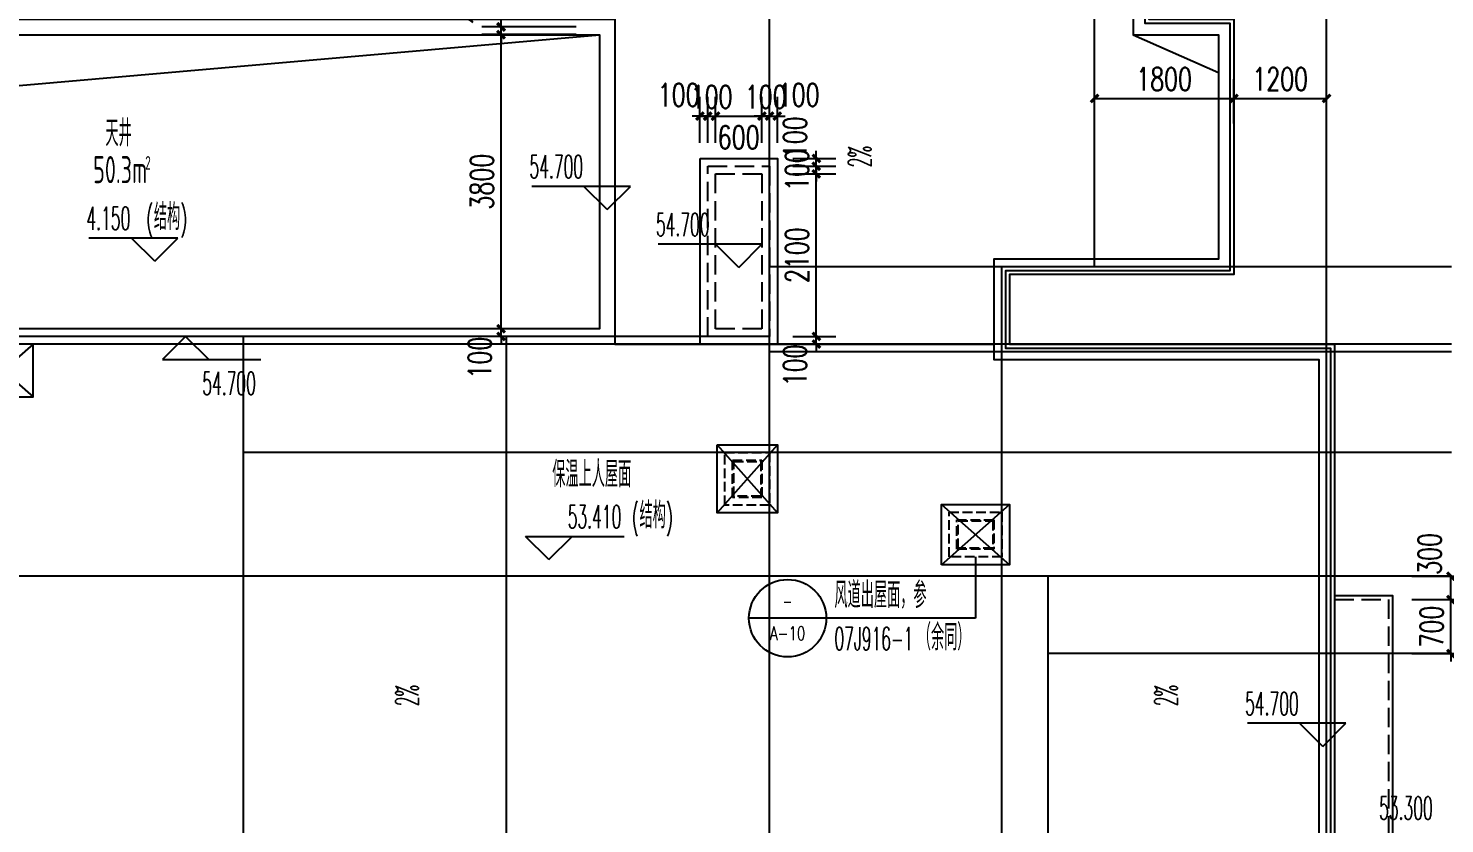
# Model space of a CAD drawing. Extents: x -59851 to 653804, y -249523 to 437614.
# Drawn here: x -12896 to 5412, y -166692 to -156412 of the extents above; entities that cross this region are included whole.
import ezdxf
from ezdxf.enums import TextEntityAlignment as Align

# ---------------------------------------------------------------- set-up
doc = ezdxf.new("R2010")
doc.units = 0
doc.header["$LTSCALE"] = 1000
doc.header["$MEASUREMENT"] = 0
doc.linetypes.add('DASH', pattern=[0.35, 0.25, -0.1])
for name, color, linetype in [('A-ROOF', 7, 'Continuous'), ('A-烟气道', 105, 'Continuous'), ('A-看线', 105, 'Continuous'), ('A-第三道尺寸线', 105, 'Continuous'), ('DIM_ELEV', 3, 'Continuous'), ('DIM_IDEN', 3, 'Continuous'), ('DIM_SYMB', 3, 'Continuous'), ('DOTE', 16, 'Continuous'), ('PUB_TEXT', 7, 'Continuous'), ('ys', 154, 'Continuous')]:
    doc.layers.add(name, color=color, linetype=linetype)
doc.styles.add('_TCH_DIM', font='SIMPLEX.shx', dxfattribs={"width": 0.7, "bigfont": 'GBCBIG.shx'})
doc.styles.add('_TCH_DIM_T3', font='SIMPLEX.shx', dxfattribs={"width": 0.705882, "bigfont": 'GBCBIG.shx'})
doc.styles.get("Standard").update_dxf_attribs({"font": 'gbenor.shx', "width": 0.7, "bigfont": 'gbcbig.shx'})
doc.dimstyles.new('_TCH_ARCH&&100', dxfattribs={"dimtxt": 297.5, "dimasz": 100, "dimexe": 250, "dimexo": 300, "dimgap": 100, "dimtad": 1, "dimdec": 0, "dimzin": 0, "dimdsep": 46, "dimtxsty": '_TCH_DIM_T3', "dimblk": 'ARCHTICK', "dimcen": 0.09, "dimclrt": 7, "dimazin": 2, "dimtfac": 1, "dimtdec": 0, "dimtix": 1, "dimtmove": 2, "dimatfit": 3, "dimfxl": 0, "dimtolj": 1, "dimtzin": 0, "dimarcsym": 0})

# ---------------------------------------------------------------- blocks, each defined once
blk = doc.blocks.new('zhouxianssceng0329')
at = {"layer": 'DOTE'}
for p, q in [((886, 144298), (886, 156469)), ((3886, 132090), (3886, 156469)), ((-3314, 132090), (-3314, 148798)), ((5501, 144298), (-3314, 144298)), ((-314, 132090), (-314, 144298)), ((-3314, 143398), (-44989, 143398)), ((-10114, 132090), (-10114, 143398)), ((-6714, 132090), (-6714, 143398)), ((5501, 143298), (-44989, 143298)), ((5501, 143198), (-3314, 143198)), ((5501, 141898), (-10114, 141898)), ((5501, 140298), (-44989, 140298)), ((286, 132090), (286, 140298)), ((5501, 139298), (286, 139298))]:
    blk.add_line(p, q, dxfattribs=at)
blk = doc.blocks.new('jifangcengxiugai0420')
at = {"layer": 'A-ROOF'}
for points in [[(68134, -142202), (75234, -142202), (75234, -149502), (76334, -149502), (76334, -152802), (73434, -152802), (73434, -153702), (77634, -153702), (77634, -164102), (74634, -164102), (74634, -164202), (70434, -164202), (70434, -164102)], [(68134, -142252), (75184, -142252), (75184, -149552), (76284, -149552), (76284, -152752), (73384, -152752), (73384, -153752), (77584, -153752), (77584, -164052), (74584, -164052), (74584, -164152), (70434, -164152)], [(68134, -142402), (75034, -142402), (75034, -149702), (76134, -149702), (76134, -152602), (73234, -152602), (73234, -153902), (77434, -153902), (77434, -163902), (74434, -163902), (74434, -164002), (70434, -164002)], [(55834, -149602), (55834, -149502), (68334, -149502), (68334, -153702), (57634, -153702), (57634, -156802), (55834, -156802), (55834, -153302)], [(56034, -149702), (68134, -149702), (68134, -153502), (58034, -153502), (58034, -153302), (57434, -153302), (57434, -156602), (56034, -156602), (56034, -153302)], [(77634, -156952), (78384, -156952), (78384, -163552), (77634, -163552)]]:
    blk.add_lwpolyline(points, dxfattribs=at)
at = {"layer": 'A-ROOF', "linetype": 'DASH'}
blk.add_lwpolyline([(77634, -157002), (78334, -157002), (78334, -163502), (77634, -163502)], dxfattribs=at)
at = {"layer": 'A-烟气道'}
for points in [[(60034, -153702), (60034, -154382), (60814, -154382), (60814, -153702)], [(60034, -153702), (60814, -154382)], [(60814, -153702), (60034, -154382)], [(69654, -155002), (70434, -155882)], [(70434, -155002), (69654, -155882)], [(72554, -156552), (73434, -155772)], [(72554, -155772), (73434, -156552)]]:
    blk.add_lwpolyline(points, dxfattribs=at)
for points in [[(69654, -155002), (70434, -155002), (70434, -155882), (69654, -155882)], [(72554, -156552), (72554, -155772), (73434, -155772), (73434, -156552)]]:
    blk.add_lwpolyline(points, close=True, dxfattribs=at)
at = {"layer": 'A-烟气道', "linetype": 'DASH', "ltscale": 0.5}
for points in [[(69754, -155102), (70334, -155102), (70334, -155782), (69754, -155782)], [(69854, -155202), (70234, -155202), (70234, -155682), (69854, -155682)], [(69869, -155217), (70219, -155217), (70219, -155667), (69869, -155667)], [(72654, -156452), (72654, -155872), (73334, -155872), (73334, -156452)], [(72754, -156352), (72754, -155972), (73234, -155972), (73234, -156352)], [(72769, -156337), (72769, -155987), (73219, -155987), (73219, -156337)]]:
    blk.add_lwpolyline(points, close=True, dxfattribs=at)
at = {"layer": 'A-看线'}
blk.add_lwpolyline([(56034, -156602), (56731, -150700), (68134, -149702)], dxfattribs=at)
at = {"layer": 'DIM_ELEV'}
for p, q in [((68534, -151662), (67260, -151662)), ((68234, -151962), (67934, -151662)), ((68234, -151962), (68534, -151662)), ((62686, -152330), (61533, -152330)), ((62386, -152630), (62086, -152330)), ((62386, -152630), (62686, -152330)), ((62784, -153602), (62484, -153902)), ((62784, -153602), (63084, -153902)), ((62484, -153902), (63758, -153902)), ((67480, -156487), (67180, -156187)), ((67180, -156187), (68454, -156187)), ((67480, -156487), (67780, -156187)), ((77784, -158602), (76510, -158602)), ((77484, -158902), (77184, -158602)), ((77484, -158902), (77784, -158602))]:
    blk.add_line(p, q, dxfattribs=at)
at = {"layer": 'PUB_TEXT', "width": 0.7}
for s, height, p in [('天井', 337.6, (61748, -151143)), ('50.3m', 350, (61589, -151621)), ('2', 175, (62263, -151446)), ('保温上人屋面', 337.6, (67524, -155551))]:
    blk.add_text(s, height=height, dxfattribs=at).set_placement(p)
at = {"layer": 'PUB_TEXT', "style": '_TCH_DIM'}
for s, height, width, p in [('54.700', 297.5, 0.494118, (67230, -151557)), ('4.150', 297.5, 0.494118, (61503, -152225)), ('(', 298, 0.494118, (62277, -152225)), ('结构', 337.6, 0.7, (62375, -152225)), (')', 298, 0.494118, (62719, -152225)), ('54.700', 297.5, 0.494118, (63000, -154357)), ('53.410', 297.5, 0.494118, (67724, -156082)), ('(', 298, 0.494118, (68554, -156082)), ('结构', 337.6, 0.7, (68652, -156082)), (')', 298, 0.494118, (68996, -156082)), ('54.700', 297.5, 0.494118, (76480, -158497)), ('53.300', 297.5, 0.494118, (78212, -159847))]:
    blk.add_text(s, height=height, dxfattribs=dict(at, width=width)).set_placement(p)
blk = doc.blocks.new('_ArchTick')
at = {"color": 0, "linetype": 'ByBlock', "const_width": 0.4}
blk.add_lwpolyline([(-0.5, -0.5), (0.5, 0.5)], dxfattribs=at)
blk = doc.blocks.new('*D1238')
at = {"layer": 'A-第三道尺寸线', "color": 0, "lineweight": -2, "transparency": 16777216}
for p, q in [((-5514, -156194), (-5514, -155614)), ((-3314, -156194), (-3314, -155614)), ((-5514, -155864), (-3314, -155864))]:
    blk.add_line(p, q, dxfattribs=at)
at = {"layer": 'Defpoints', "color": 0, "transparency": 16777216}
for p in [(-3314, -155864), (-5514, -156494), (-3314, -156494)]:
    blk.add_point(p, dxfattribs=at)
at = {"layer": 'A-第三道尺寸线', "color": 0, "lineweight": -2, "transparency": 16777216, "xscale": 100, "yscale": 100, "zscale": 100, "rotation": 180}
blk.add_blockref('_ArchTick', (-5514, -155864), dxfattribs=at)
at = {"layer": 'A-第三道尺寸线', "color": 0, "lineweight": -2, "transparency": 16777216, "xscale": 100, "yscale": 100, "zscale": 100}
blk.add_blockref('_ArchTick', (-3314, -155864), dxfattribs=at)
at = {"layer": 'A-第三道尺寸线', "color": 7, "transparency": 16777216, "insert": (-4414, -155615), "char_height": 297.5, "attachment_point": 5, "style": '_TCH_DIM_T3'}
blk.add_mtext('\\A1;2200', dxfattribs=at)
blk = doc.blocks.new('*D1253')
at = {"layer": 'A-第三道尺寸线', "color": 0, "lineweight": -2, "transparency": 16777216}
for p, q in [((-6785, -156394), (-6785, -156294)), ((-5814, -156394), (-7035, -156394)), ((-5814, -156494), (-7035, -156494)), ((-6785, -156494), (-6785, -156394)), ((-6785, -156494), (-6785, -156594))]:
    blk.add_line(p, q, dxfattribs=at)
at = {"layer": 'Defpoints', "color": 0, "transparency": 16777216}
for p in [(-6785, -156394), (-5514, -156394), (-5514, -156494)]:
    blk.add_point(p, dxfattribs=at)
at = {"layer": 'A-第三道尺寸线', "color": 0, "lineweight": -2, "transparency": 16777216, "xscale": 100, "yscale": 100, "zscale": 100}
for p, rotation in [((-6785, -156394), 270), ((-6785, -156494), 90)]:
    blk.add_blockref('_ArchTick', p, dxfattribs=dict(at, rotation=rotation))
at = {"layer": 'A-第三道尺寸线', "color": 7, "transparency": 16777216, "insert": (-7060, -156119), "char_height": 297.5, "attachment_point": 5, "rotation": 90, "style": '_TCH_DIM_T3'}
blk.add_mtext('\\A1;100', dxfattribs=at)
blk = doc.blocks.new('*D1254')
at = {"layer": 'A-第三道尺寸线', "color": 0, "lineweight": -2, "transparency": 16777216}
for p, q in [((-5814, -156494), (-7035, -156494)), ((-6785, -160294), (-6785, -156494)), ((-5814, -160294), (-7035, -160294))]:
    blk.add_line(p, q, dxfattribs=at)
at = {"layer": 'Defpoints', "color": 0, "transparency": 16777216}
for p in [(-6785, -156494), (-5514, -156494), (-5514, -160294)]:
    blk.add_point(p, dxfattribs=at)
at = {"layer": 'A-第三道尺寸线', "color": 0, "lineweight": -2, "transparency": 16777216, "xscale": 100, "yscale": 100, "zscale": 100}
for p, rotation in [((-6785, -156494), 90), ((-6785, -160294), 270)]:
    blk.add_blockref('_ArchTick', p, dxfattribs=dict(at, rotation=rotation))
at = {"layer": 'A-第三道尺寸线', "color": 7, "transparency": 16777216, "insert": (-7033, -158394), "char_height": 297.5, "attachment_point": 5, "rotation": 90, "style": '_TCH_DIM_T3'}
blk.add_mtext('\\A1;3800', dxfattribs=at)
blk = doc.blocks.new('*D1255')
at = {"layer": 'A-第三道尺寸线', "color": 0, "lineweight": -2, "transparency": 16777216}
for p, q in [((-5814, -160294), (-7035, -160294)), ((-6785, -160294), (-6785, -160194)), ((-6785, -160394), (-6785, -160294)), ((-5814, -160394), (-7035, -160394)), ((-6785, -160394), (-6785, -160494))]:
    blk.add_line(p, q, dxfattribs=at)
at = {"layer": 'Defpoints', "color": 0, "transparency": 16777216}
for p in [(-6785, -160294), (-5514, -160294), (-5514, -160394)]:
    blk.add_point(p, dxfattribs=at)
at = {"layer": 'A-第三道尺寸线', "color": 0, "lineweight": -2, "transparency": 16777216, "xscale": 100, "yscale": 100, "zscale": 100}
for p, rotation in [((-6785, -160294), 270), ((-6785, -160394), 90)]:
    blk.add_blockref('_ArchTick', p, dxfattribs=dict(at, rotation=rotation))
at = {"layer": 'A-第三道尺寸线', "color": 7, "transparency": 16777216, "insert": (-7060, -160669), "char_height": 297.5, "attachment_point": 5, "rotation": 90, "style": '_TCH_DIM_T3'}
blk.add_mtext('\\A1;100', dxfattribs=at)
blk = doc.blocks.new('*D1256')
at = {"layer": 'A-第三道尺寸线', "color": 0, "lineweight": -2, "transparency": 16777216}
for p, q in [((4986, -163494), (5743, -163494)), ((5493, -163794), (5493, -163494)), ((4986, -163794), (5743, -163794))]:
    blk.add_line(p, q, dxfattribs=at)
at = {"layer": 'Defpoints', "color": 0, "transparency": 16777216}
for p in [(4686, -163494), (5493, -163494), (4686, -163794)]:
    blk.add_point(p, dxfattribs=at)
at = {"layer": 'A-第三道尺寸线', "color": 0, "lineweight": -2, "transparency": 16777216, "xscale": 100, "yscale": 100, "zscale": 100}
for p, rotation in [((5493, -163494), 90), ((5493, -163794), 270)]:
    blk.add_blockref('_ArchTick', p, dxfattribs=dict(at, rotation=rotation))
at = {"layer": 'A-第三道尺寸线', "color": 7, "transparency": 16777216, "insert": (5218, -163205), "char_height": 297.5, "attachment_point": 5, "rotation": 90, "style": '_TCH_DIM_T3'}
blk.add_mtext('\\A1;300', dxfattribs=at)
blk = doc.blocks.new('*D1257')
at = {"layer": 'A-第三道尺寸线', "color": 0, "lineweight": -2, "transparency": 16777216}
for p, q in [((4986, -163794), (5743, -163794)), ((5493, -163794), (5493, -163694)), ((5493, -164494), (5493, -163794)), ((4986, -164494), (5743, -164494)), ((5493, -164494), (5493, -164594))]:
    blk.add_line(p, q, dxfattribs=at)
at = {"layer": 'Defpoints', "color": 0, "transparency": 16777216}
for p in [(4686, -163794), (5493, -163794), (4686, -164494)]:
    blk.add_point(p, dxfattribs=at)
at = {"layer": 'A-第三道尺寸线', "color": 0, "lineweight": -2, "transparency": 16777216, "xscale": 100, "yscale": 100, "zscale": 100}
for p, rotation in [((5493, -163794), 270), ((5493, -164494), 90)]:
    blk.add_blockref('_ArchTick', p, dxfattribs=dict(at, rotation=rotation))
at = {"layer": 'A-第三道尺寸线', "color": 7, "transparency": 16777216, "insert": (5244, -164144), "char_height": 297.5, "attachment_point": 5, "rotation": 90, "style": '_TCH_DIM_T3'}
blk.add_mtext('\\A1;700', dxfattribs=at)
blk = doc.blocks.new('*D1259')
at = {"layer": 'A-第三道尺寸线', "color": 0, "lineweight": -2, "transparency": 16777216}
for p, q in [((2686, -157644), (2686, -157068)), ((3886, -157644), (3886, -157068)), ((2686, -157318), (3886, -157318))]:
    blk.add_line(p, q, dxfattribs=at)
at = {"layer": 'Defpoints', "color": 0, "transparency": 16777216}
for p in [(3886, -157318), (2686, -157944), (3886, -157944)]:
    blk.add_point(p, dxfattribs=at)
at = {"layer": 'A-第三道尺寸线', "color": 0, "lineweight": -2, "transparency": 16777216, "xscale": 100, "yscale": 100, "zscale": 100, "rotation": 180}
blk.add_blockref('_ArchTick', (2686, -157318), dxfattribs=at)
at = {"layer": 'A-第三道尺寸线', "color": 0, "lineweight": -2, "transparency": 16777216, "xscale": 100, "yscale": 100, "zscale": 100}
blk.add_blockref('_ArchTick', (3886, -157318), dxfattribs=at)
at = {"layer": 'A-第三道尺寸线', "color": 7, "transparency": 16777216, "insert": (3286, -157069), "char_height": 297.5, "attachment_point": 5, "style": '_TCH_DIM_T3'}
blk.add_mtext('\\A1;1200', dxfattribs=at)
blk = doc.blocks.new('*D1260')
at = {"layer": 'A-第三道尺寸线', "color": 0, "lineweight": -2, "transparency": 16777216}
for p, q in [((886, -157644), (886, -157068)), ((2686, -157644), (2686, -157068)), ((886, -157318), (2686, -157318))]:
    blk.add_line(p, q, dxfattribs=at)
at = {"layer": 'Defpoints', "color": 0, "transparency": 16777216}
for p in [(2686, -157318), (886, -157944), (2686, -157944)]:
    blk.add_point(p, dxfattribs=at)
at = {"layer": 'A-第三道尺寸线', "color": 0, "lineweight": -2, "transparency": 16777216, "xscale": 100, "yscale": 100, "zscale": 100, "rotation": 180}
blk.add_blockref('_ArchTick', (886, -157318), dxfattribs=at)
at = {"layer": 'A-第三道尺寸线', "color": 0, "lineweight": -2, "transparency": 16777216, "xscale": 100, "yscale": 100, "zscale": 100}
blk.add_blockref('_ArchTick', (2686, -157318), dxfattribs=at)
at = {"layer": 'A-第三道尺寸线', "color": 7, "transparency": 16777216, "insert": (1786, -157069), "char_height": 297.5, "attachment_point": 5, "style": '_TCH_DIM_T3'}
blk.add_mtext('\\A1;1800', dxfattribs=at)
blk = doc.blocks.new('*D1694')
at = {"layer": 'A-第三道尺寸线', "color": 0, "lineweight": -2, "transparency": 16777216}
for p, q in [((-2710, -158094), (-2710, -157994)), ((-3014, -158094), (-2460, -158094)), ((-2710, -158194), (-2710, -158094)), ((-3014, -158194), (-2460, -158194)), ((-2710, -158194), (-2710, -158294))]:
    blk.add_line(p, q, dxfattribs=at)
at = {"layer": 'Defpoints', "color": 0, "transparency": 16777216}
for p in [(-3314, -158094), (-2710, -158094), (-3314, -158194)]:
    blk.add_point(p, dxfattribs=at)
at = {"layer": 'A-第三道尺寸线', "color": 0, "lineweight": -2, "transparency": 16777216, "xscale": 100, "yscale": 100, "zscale": 100}
for p, rotation in [((-2710, -158094), 270), ((-2710, -158194), 90)]:
    blk.add_blockref('_ArchTick', p, dxfattribs=dict(at, rotation=rotation))
at = {"layer": 'A-第三道尺寸线', "color": 7, "transparency": 16777216, "insert": (-2985, -157819), "char_height": 297.5, "attachment_point": 5, "rotation": 90, "style": '_TCH_DIM_T3'}
blk.add_mtext('\\A1;100', dxfattribs=at)
blk = doc.blocks.new('*D1695')
at = {"layer": 'A-第三道尺寸线', "color": 0, "lineweight": -2, "transparency": 16777216}
for p, q in [((-2710, -158194), (-2710, -158094)), ((-3014, -158194), (-2460, -158194)), ((-3014, -158294), (-2460, -158294)), ((-2710, -158294), (-2710, -158194)), ((-2710, -158294), (-2710, -158394))]:
    blk.add_line(p, q, dxfattribs=at)
at = {"layer": 'Defpoints', "color": 0, "transparency": 16777216}
for p in [(-3314, -158194), (-3314, -158294), (-2710, -158194)]:
    blk.add_point(p, dxfattribs=at)
at = {"layer": 'A-第三道尺寸线', "color": 0, "lineweight": -2, "transparency": 16777216, "xscale": 100, "yscale": 100, "zscale": 100}
for p, rotation in [((-2710, -158194), 270), ((-2710, -158294), 90)]:
    blk.add_blockref('_ArchTick', p, dxfattribs=dict(at, rotation=rotation))
at = {"layer": 'A-第三道尺寸线', "color": 7, "transparency": 16777216, "insert": (-2959, -158244), "char_height": 297.5, "attachment_point": 5, "rotation": 90, "style": '_TCH_DIM_T3'}
blk.add_mtext('\\A1;100', dxfattribs=at)
blk = doc.blocks.new('*D1696')
at = {"layer": 'A-第三道尺寸线', "color": 0, "lineweight": -2, "transparency": 16777216}
for p, q in [((-3014, -158294), (-2460, -158294)), ((-2710, -160394), (-2710, -158294)), ((-3014, -160394), (-2460, -160394))]:
    blk.add_line(p, q, dxfattribs=at)
at = {"layer": 'Defpoints', "color": 0, "transparency": 16777216}
for p in [(-3314, -158294), (-2710, -158294), (-3314, -160394)]:
    blk.add_point(p, dxfattribs=at)
at = {"layer": 'A-第三道尺寸线', "color": 0, "lineweight": -2, "transparency": 16777216, "xscale": 100, "yscale": 100, "zscale": 100}
for p, rotation in [((-2710, -158294), 90), ((-2710, -160394), 270)]:
    blk.add_blockref('_ArchTick', p, dxfattribs=dict(at, rotation=rotation))
at = {"layer": 'A-第三道尺寸线', "color": 7, "transparency": 16777216, "insert": (-2959, -159344), "char_height": 297.5, "attachment_point": 5, "rotation": 90, "style": '_TCH_DIM_T3'}
blk.add_mtext('\\A1;2100', dxfattribs=at)
blk = doc.blocks.new('*D1697')
at = {"layer": 'A-第三道尺寸线', "color": 0, "lineweight": -2, "transparency": 16777216}
for p, q in [((-2710, -160394), (-2710, -160294)), ((-3014, -160394), (-2460, -160394)), ((-3014, -160494), (-2460, -160494)), ((-2710, -160494), (-2710, -160394)), ((-2710, -160494), (-2710, -160594))]:
    blk.add_line(p, q, dxfattribs=at)
at = {"layer": 'Defpoints', "color": 0, "transparency": 16777216}
for p in [(-3314, -160394), (-3314, -160494), (-2710, -160394)]:
    blk.add_point(p, dxfattribs=at)
at = {"layer": 'A-第三道尺寸线', "color": 0, "lineweight": -2, "transparency": 16777216, "xscale": 100, "yscale": 100, "zscale": 100}
for p, rotation in [((-2710, -160394), 270), ((-2710, -160494), 90)]:
    blk.add_blockref('_ArchTick', p, dxfattribs=dict(at, rotation=rotation))
at = {"layer": 'A-第三道尺寸线', "color": 7, "transparency": 16777216, "insert": (-2985, -160769), "char_height": 297.5, "attachment_point": 5, "rotation": 90, "style": '_TCH_DIM_T3'}
blk.add_mtext('\\A1;100', dxfattribs=at)
blk = doc.blocks.new('*D1698')
at = {"layer": 'A-第三道尺寸线', "color": 0, "lineweight": -2, "transparency": 16777216}
for p, q in [((-4214, -157894), (-4214, -157297)), ((-4114, -157894), (-4114, -157297)), ((-4214, -157547), (-4314, -157547)), ((-4214, -157547), (-4114, -157547)), ((-4114, -157547), (-4014, -157547))]:
    blk.add_line(p, q, dxfattribs=at)
at = {"layer": 'Defpoints', "color": 0, "transparency": 16777216}
for p in [(-4114, -157547), (-4214, -158194), (-4114, -158194)]:
    blk.add_point(p, dxfattribs=at)
at = {"layer": 'A-第三道尺寸线', "color": 0, "lineweight": -2, "transparency": 16777216, "xscale": 100, "yscale": 100, "zscale": 100}
blk.add_blockref('_ArchTick', (-4214, -157547), dxfattribs=at)
at = {"layer": 'A-第三道尺寸线', "color": 0, "lineweight": -2, "transparency": 16777216, "xscale": 100, "yscale": 100, "zscale": 100, "rotation": 180}
blk.add_blockref('_ArchTick', (-4114, -157547), dxfattribs=at)
at = {"layer": 'A-第三道尺寸线', "color": 7, "transparency": 16777216, "insert": (-4489, -157272), "char_height": 297.5, "attachment_point": 5, "style": '_TCH_DIM_T3'}
blk.add_mtext('\\A1;100', dxfattribs=at)
blk = doc.blocks.new('*D1699')
at = {"layer": 'A-第三道尺寸线', "color": 0, "lineweight": -2, "transparency": 16777216}
for p, q in [((-4114, -157894), (-4114, -157297)), ((-4014, -157894), (-4014, -157297)), ((-4114, -157547), (-4214, -157547)), ((-4114, -157547), (-4014, -157547)), ((-4014, -157547), (-3914, -157547))]:
    blk.add_line(p, q, dxfattribs=at)
at = {"layer": 'Defpoints', "color": 0, "transparency": 16777216}
for p in [(-4014, -157547), (-4114, -158194), (-4014, -158194)]:
    blk.add_point(p, dxfattribs=at)
at = {"layer": 'A-第三道尺寸线', "color": 0, "lineweight": -2, "transparency": 16777216, "xscale": 100, "yscale": 100, "zscale": 100}
blk.add_blockref('_ArchTick', (-4114, -157547), dxfattribs=at)
at = {"layer": 'A-第三道尺寸线', "color": 0, "lineweight": -2, "transparency": 16777216, "xscale": 100, "yscale": 100, "zscale": 100, "rotation": 180}
blk.add_blockref('_ArchTick', (-4014, -157547), dxfattribs=at)
at = {"layer": 'A-第三道尺寸线', "color": 7, "transparency": 16777216, "insert": (-4064, -157298), "char_height": 297.5, "attachment_point": 5, "style": '_TCH_DIM_T3'}
blk.add_mtext('\\A1;100', dxfattribs=at)
blk = doc.blocks.new('*D1700')
at = {"layer": 'A-第三道尺寸线', "color": 0, "lineweight": -2, "transparency": 16777216}
for p, q in [((-4014, -157894), (-4014, -157297)), ((-3414, -157894), (-3414, -157297)), ((-4014, -157547), (-3414, -157547))]:
    blk.add_line(p, q, dxfattribs=at)
at = {"layer": 'Defpoints', "color": 0, "transparency": 16777216}
for p in [(-3414, -157547), (-4014, -158194), (-3414, -158194)]:
    blk.add_point(p, dxfattribs=at)
at = {"layer": 'A-第三道尺寸线', "color": 0, "lineweight": -2, "transparency": 16777216, "xscale": 100, "yscale": 100, "zscale": 100, "rotation": 180}
blk.add_blockref('_ArchTick', (-4014, -157547), dxfattribs=at)
at = {"layer": 'A-第三道尺寸线', "color": 0, "lineweight": -2, "transparency": 16777216, "xscale": 100, "yscale": 100, "zscale": 100}
blk.add_blockref('_ArchTick', (-3414, -157547), dxfattribs=at)
at = {"layer": 'A-第三道尺寸线', "color": 7, "transparency": 16777216, "insert": (-3714, -157822), "char_height": 297.5, "attachment_point": 5, "style": '_TCH_DIM_T3'}
blk.add_mtext('\\A1;600', dxfattribs=at)
blk = doc.blocks.new('*D1701')
at = {"layer": 'A-第三道尺寸线', "color": 0, "lineweight": -2, "transparency": 16777216}
for p, q in [((-3414, -157894), (-3414, -157297)), ((-3314, -157894), (-3314, -157297)), ((-3414, -157547), (-3514, -157547)), ((-3414, -157547), (-3314, -157547)), ((-3314, -157547), (-3214, -157547))]:
    blk.add_line(p, q, dxfattribs=at)
at = {"layer": 'Defpoints', "color": 0, "transparency": 16777216}
for p in [(-3314, -157547), (-3414, -158194), (-3314, -158194)]:
    blk.add_point(p, dxfattribs=at)
at = {"layer": 'A-第三道尺寸线', "color": 0, "lineweight": -2, "transparency": 16777216, "xscale": 100, "yscale": 100, "zscale": 100}
blk.add_blockref('_ArchTick', (-3414, -157547), dxfattribs=at)
at = {"layer": 'A-第三道尺寸线', "color": 0, "lineweight": -2, "transparency": 16777216, "xscale": 100, "yscale": 100, "zscale": 100, "rotation": 180}
blk.add_blockref('_ArchTick', (-3314, -157547), dxfattribs=at)
at = {"layer": 'A-第三道尺寸线', "color": 7, "transparency": 16777216, "insert": (-3364, -157298), "char_height": 297.5, "attachment_point": 5, "style": '_TCH_DIM_T3'}
blk.add_mtext('\\A1;100', dxfattribs=at)
blk = doc.blocks.new('*D1702')
at = {"layer": 'A-第三道尺寸线', "color": 0, "lineweight": -2, "transparency": 16777216}
for p, q in [((-3314, -157894), (-3314, -157297)), ((-3214, -157894), (-3214, -157297)), ((-3314, -157547), (-3414, -157547)), ((-3314, -157547), (-3214, -157547)), ((-3214, -157547), (-3114, -157547))]:
    blk.add_line(p, q, dxfattribs=at)
at = {"layer": 'Defpoints', "color": 0, "transparency": 16777216}
for p in [(-3214, -157547), (-3314, -158194), (-3214, -158194)]:
    blk.add_point(p, dxfattribs=at)
at = {"layer": 'A-第三道尺寸线', "color": 0, "lineweight": -2, "transparency": 16777216, "xscale": 100, "yscale": 100, "zscale": 100}
blk.add_blockref('_ArchTick', (-3314, -157547), dxfattribs=at)
at = {"layer": 'A-第三道尺寸线', "color": 0, "lineweight": -2, "transparency": 16777216, "xscale": 100, "yscale": 100, "zscale": 100, "rotation": 180}
blk.add_blockref('_ArchTick', (-3214, -157547), dxfattribs=at)
at = {"layer": 'A-第三道尺寸线', "color": 7, "transparency": 16777216, "insert": (-2939, -157272), "char_height": 297.5, "attachment_point": 5, "style": '_TCH_DIM_T3'}
blk.add_mtext('\\A1;100', dxfattribs=at)

msp = doc.modelspace()

# ---------------------------------------------------------------- linework, layer by layer
at = {"layer": 'A-ROOF'}
msp.add_lwpolyline([(-4213.7, -158094.3), (-3213.7, -158094.3), (-3213.7, -160494.3), (-4213.7, -160494.3)], close=True, dxfattribs=at)
at = {"layer": 'A-ROOF', "linetype": 'DASH'}
for points in [[(-4113.7, -158194.3), (-3313.7, -158194.3), (-3313.7, -160394.3), (-4113.7, -160394.3)], [(-4013.7, -158294.3), (-3413.7, -158294.3), (-3413.7, -160294.3), (-4013.7, -160294.3)]]:
    msp.add_lwpolyline(points, close=True, dxfattribs=at)
at = {"layer": 'DIM_ELEV'}
for p, q in [((-3413.7, -159201.8), (-4753.7, -159201.8)), ((-3713.7, -159501.8), (-4013.7, -159201.8)), ((-3713.7, -159501.8), (-3413.7, -159201.8))]:
    msp.add_line(p, q, dxfattribs=at)
at = {"layer": 'DIM_IDEN'}
for p, q in [((-653.7, -163244.3), (-653.7, -164036)), ((-2581.1, -164036), (-3581.1, -164036)), ((-653.7, -164036), (-2581.1, -164036))]:
    msp.add_line(p, q, dxfattribs=at)
msp.add_circle((-3081.1, -164036), 500, dxfattribs=at)
at = {"layer": 'DIM_SYMB'}
for points in [[(-1895, -158363.1, 0, 0, 0), (-1895, -157870, 80, 0, 0), (-1895, -157570, 0, 0, 0)], [(-7746.9, -164753.4, 0, 0, 0), (-7746.9, -165246.5, 80, 0, 0), (-7746.9, -165546.5, 0, 0, 0)], [(2064.1, -164753.4, 0, 0, 0), (2064.1, -165246.5, 80, 0, 0), (2064.1, -165546.5, 0, 0, 0)]]:
    msp.add_lwpolyline(points, format="xyseb", dxfattribs=at)
at = {"layer": 'ys'}
for points in [[(1386.3, -156494.3), (2486.3, -156983.6)], [(-5313.7, -160494.3), (-413.7, -160494.3)]]:
    msp.add_lwpolyline(points, dxfattribs=at)

# ---------------------------------------------------------------- block references
for name, p in [('zhouxianssceng0329', (0, -303792.5)), ('jifangcengxiugai0420', (-73647.5, -6792.5))]:
    msp.add_blockref(name, p)

# ---------------------------------------------------------------- texts
at = {"layer": 'PUB_TEXT', "style": '_TCH_DIM', "width": 0.494118}
for p in [(-2000, -158208.4), (-7851.9, -165174.1), (1959.1, -165174.1)]:
    msp.add_text('2%', height=297.5, rotation=90, dxfattribs=at).set_placement(p)
at = {"layer": 'PUB_TEXT', "style": '_TCH_DIM'}
for s, height, width, p in [('54.700', 297.5, 0.494118, (-4783.7, -159096.8)), ('风道出屋面，参', 337.59, 0.7, (-2476.1, -163905)), ('07J916-1', 297.5, 0.494118, (-2476.1, -164450.1)), ('（余同）', 337.59, 0.7, (-1398.1, -164450.1))]:
    msp.add_text(s, height=height, dxfattribs=dict(at, width=width)).set_placement(p)
for s, height, width, p, p2 in [('-', 266.8, 0.544444, (-3143.3, -163944.3), (-3018.8, -163944.3)), ('A-10', 176.17, 0.7, (-3310.1, -164319.5), (-2852, -164319.5))]:
    msp.add_text(s, height=height, dxfattribs=dict(at, width=width)).set_placement(p, p2, align=Align.FIT)

# ---------------------------------------------------------------- dimensions: what is measured, and where the dimension line sits
at = {"layer": 'A-第三道尺寸线'}
for p1, p2, distance, picture, middle in [((-5513.7, -156494.3), (-3313.7, -156494.3), 630.8, '*D1238', (-4413.7, -155614.8)), ((-5513.7, -160294.3), (-5513.7, -156494.3), 1270.8, '*D1254', (-7033.3, -158394.3)), ((886.3, -157944.3), (2686.3, -157944.3), 626.8, '*D1260', (1786.3, -157068.8)), ((2686.3, -157944.3), (3886.3, -157944.3), 626.8, '*D1259', (3286.3, -157068.8)), ((-4113.7, -158194.3), (-4013.7, -158194.3), 647.4, '*D1699', (-4063.7, -157298.1)), ((-3413.7, -158194.3), (-3313.7, -158194.3), 647.4, '*D1701', (-3363.7, -157298.1)), ((-3313.7, -158294.3), (-3313.7, -158194.3), -603.9, '*D1695', (-2958.5, -158244.3)), ((-3313.7, -160394.3), (-3313.7, -158294.3), -603.9, '*D1696', (-2958.5, -159344.3)), ((4686.3, -164494.3), (4686.3, -163794.3), -806.7, '*D1257', (5244.2, -164144.3))]:
    dim = msp.add_aligned_dim(p1=p1, p2=p2, distance=distance, dimstyle='_TCH_ARCH&&100', dxfattribs=at)
    dim.commit()
    dim.dimension.update_dxf_attribs({"geometry": picture, "text_midpoint": middle})
for base, p1, p2, angle, picture, middle in [((-6784.5, -156394.3), (-5513.7, -156494.3), (-5513.7, -156394.3), 90, '*D1253', (-7059.5, -156119.3)), ((-4113.7, -157546.8), (-4213.7, -158194.3), (-4113.7, -158194.3), 0, '*D1698', (-4488.7, -157271.8)), ((-3213.7, -157546.8), (-3313.7, -158194.3), (-3213.7, -158194.3), 0, '*D1702', (-2938.7, -157271.8)), ((-3413.7, -157546.8), (-4013.7, -158194.3), (-3413.7, -158194.3), 0, '*D1700', (-3713.7, -157821.8)), ((-2709.8, -158094.3), (-3313.7, -158194.3), (-3313.7, -158094.3), 90, '*D1694', (-2984.8, -157819.3)), ((-6784.5, -160294.3), (-5513.7, -160394.3), (-5513.7, -160294.3), 90, '*D1255', (-7059.5, -160669.3)), ((-2709.8, -160394.3), (-3313.7, -160494.3), (-3313.7, -160394.3), 90, '*D1697', (-2984.8, -160769.3)), ((5493, -163494.3), (4686.3, -163794.3), (4686.3, -163494.3), 90, '*D1256', (5218, -163205.3))]:
    dim = msp.add_linear_dim(base=base, p1=p1, p2=p2, angle=angle, dimstyle='_TCH_ARCH&&100', dxfattribs=at)
    dim.commit()
    dim.dimension.update_dxf_attribs({"geometry": picture, "text_midpoint": middle, "dimtype": 161})

doc.saveas('drawing.dxf')
